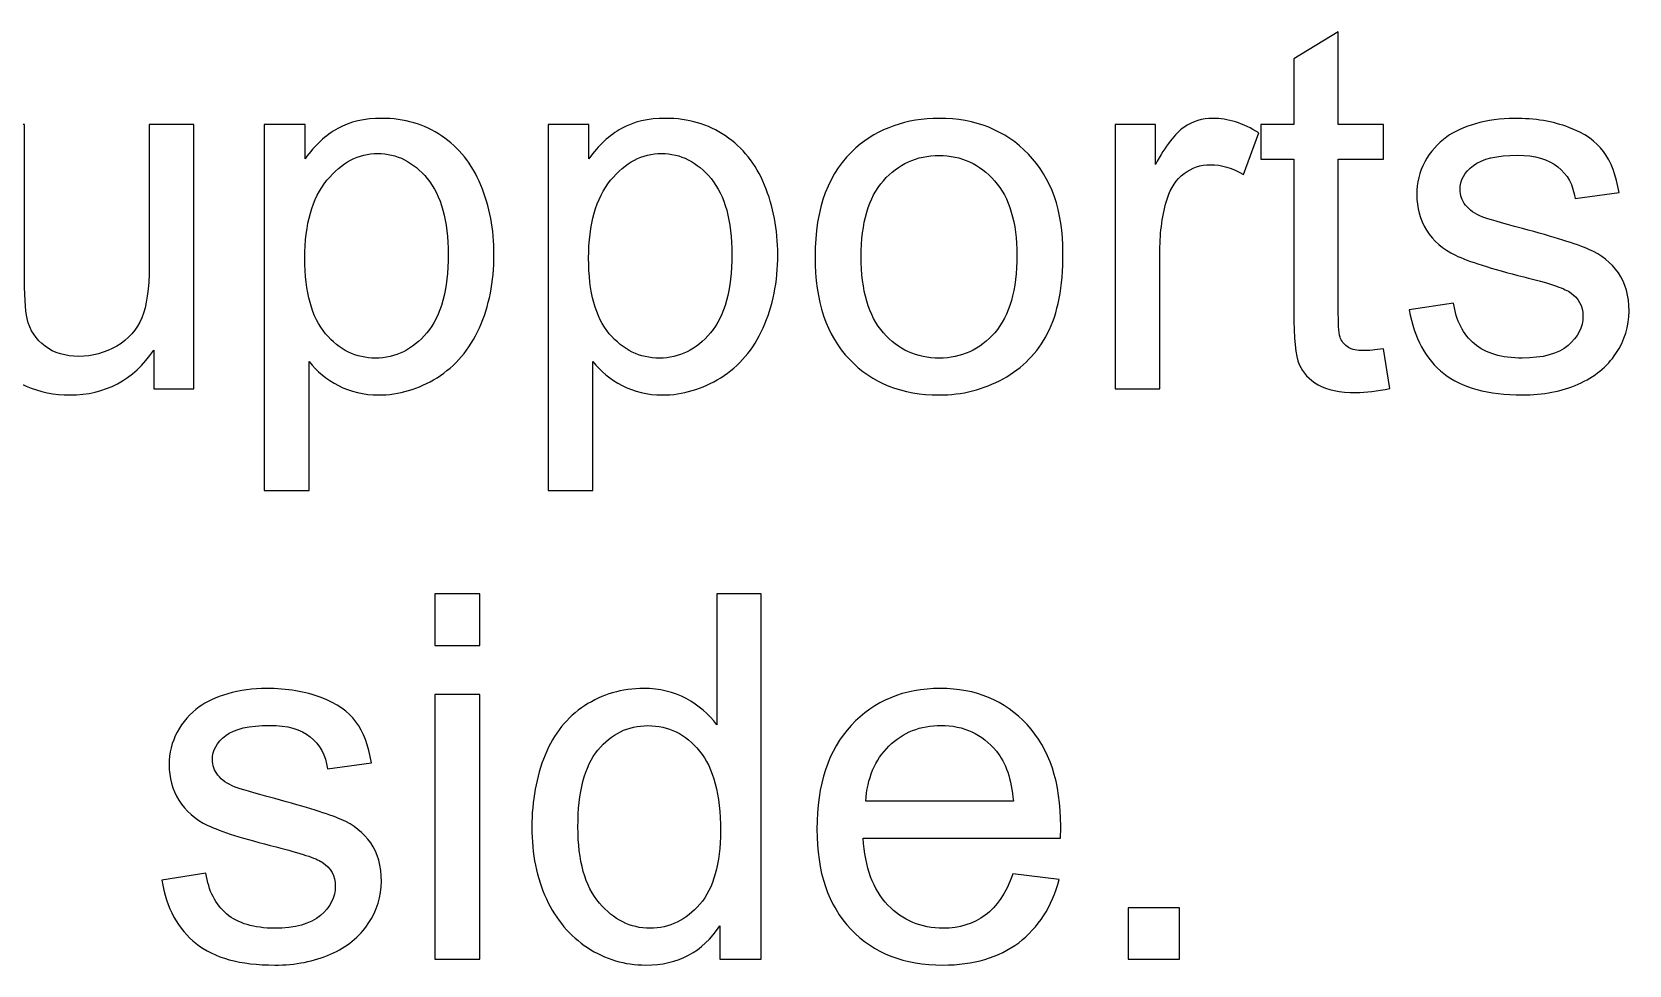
# Model space of a CAD drawing. Header units: millimetres. Extents: x -1420 to -489, y -454 to 898.
# Drawn here: x -1233.35 to -1206.84, y -248.62 to -233.14 of the extents above; entities that cross this region are included whole.
import ezdxf

# ---------------------------------------------------------------- set-up
doc = ezdxf.new("R2010")
doc.units = ezdxf.units.MM
doc.header["$MEASUREMENT"] = 0
doc.layers.add('Layer 1', color=7, linetype='Continuous')

msp = doc.modelspace()

# ---------------------------------------------------------------- linework, layer by layer
at = {"layer": 'Layer 1', "color": 250}
for points, knots in [([(-1210.9194, -238.3986), (-1210.9194, -238.3986), (-1210.8122, -239.0561), (-1210.8122, -239.0561), (-1210.8122, -239.0561), (-1211.021, -239.0999), (-1211.2087, -239.1225), (-1211.3738, -239.1225), (-1211.3738, -239.1225), (-1211.6447, -239.1225), (-1211.8536, -239.0801), (-1212.0031, -238.994), (-1212.0031, -238.994), (-1212.1513, -238.9094), (-1212.2557, -238.7965), (-1212.3164, -238.6568), (-1212.3164, -238.6568), (-1212.3771, -238.5185), (-1212.4081, -238.225), (-1212.4081, -237.7791), (-1212.4081, -237.7791), (-1212.4081, -237.7791), (-1212.4081, -235.2532), (-1212.4081, -235.2532), (-1212.4081, -235.2532), (-1212.4081, -235.2532), (-1212.9542, -235.2532), (-1212.9542, -235.2532), (-1212.9542, -235.2532), (-1212.9542, -235.2532), (-1212.9542, -234.6746), (-1212.9542, -234.6746), (-1212.9542, -234.6746), (-1212.9542, -234.6746), (-1212.4081, -234.6746), (-1212.4081, -234.6746), (-1212.4081, -234.6746), (-1212.4081, -234.6746), (-1212.4081, -233.5866), (-1212.4081, -233.5866), (-1212.4081, -233.5866), (-1212.4081, -233.5866), (-1211.6673, -233.1407), (-1211.6673, -233.1407), (-1211.6673, -233.1407), (-1211.6673, -233.1407), (-1211.6673, -234.6746), (-1211.6673, -234.6746), (-1211.6673, -234.6746), (-1211.6673, -234.6746), (-1210.9194, -234.6746), (-1210.9194, -234.6746), (-1210.9194, -234.6746), (-1210.9194, -234.6746), (-1210.9194, -235.2532), (-1210.9194, -235.2532), (-1210.9194, -235.2532), (-1210.9194, -235.2532), (-1211.6673, -235.2532), (-1211.6673, -235.2532), (-1211.6673, -235.2532), (-1211.6673, -235.2532), (-1211.6673, -237.82), (-1211.6673, -237.82), (-1211.6673, -237.82), (-1211.6673, -238.0331), (-1211.6546, -238.1685), (-1211.6292, -238.2292), (-1211.6292, -238.2292), (-1211.6024, -238.2899), (-1211.56, -238.3379), (-1211.5008, -238.3746), (-1211.5008, -238.3746), (-1211.4415, -238.4098), (-1211.3568, -238.4282), (-1211.2468, -238.4282), (-1211.2468, -238.4282), (-1211.1635, -238.4282), (-1211.0549, -238.4183), (-1210.9194, -238.3986)], [0, 0, 0, 0, 0.047619, 0.047619, 0.047619, 0.047619, 0.0952381, 0.0952381, 0.0952381, 0.0952381, 0.1428571, 0.1428571, 0.1428571, 0.1428571, 0.1904762, 0.1904762, 0.1904762, 0.1904762, 0.2380952, 0.2380952, 0.2380952, 0.2380952, 0.2857143, 0.2857143, 0.2857143, 0.2857143, 0.3333333, 0.3333333, 0.3333333, 0.3333333, 0.3809524, 0.3809524, 0.3809524, 0.3809524, 0.4285714, 0.4285714, 0.4285714, 0.4285714, 0.4761905, 0.4761905, 0.4761905, 0.4761905, 0.5238095, 0.5238095, 0.5238095, 0.5238095, 0.5714286, 0.5714286, 0.5714286, 0.5714286, 0.6190476, 0.6190476, 0.6190476, 0.6190476, 0.6666667, 0.6666667, 0.6666667, 0.6666667, 0.7142857, 0.7142857, 0.7142857, 0.7142857, 0.7619048, 0.7619048, 0.7619048, 0.7619048, 0.8095238, 0.8095238, 0.8095238, 0.8095238, 0.8571429, 0.8571429, 0.8571429, 0.8571429, 0.9047619, 0.9047619, 0.9047619, 0.9047619, 1, 1, 1, 1]), ([(-1231.3213, -239.0646), (-1231.3213, -239.0646), (-1231.3213, -238.4197), (-1231.3213, -238.4197), (-1231.3213, -238.4197), (-1231.6642, -238.9164), (-1232.1285, -239.1634), (-1232.7155, -239.1634), (-1232.7155, -239.1634), (-1232.9737, -239.1634), (-1233.2165, -239.114), (-1233.4408, -239.0152), (-1233.4408, -239.0152), (-1233.6652, -238.9164), (-1233.8317, -238.7908), (-1233.9404, -238.6413), (-1233.9404, -238.6413), (-1234.0504, -238.4903), (-1234.1266, -238.3068), (-1234.1704, -238.0895), (-1234.1704, -238.0895), (-1234.2, -237.9428), (-1234.2155, -237.7113), (-1234.2155, -237.3938), (-1234.2155, -237.3938), (-1234.2155, -237.3938), (-1234.2155, -234.6746), (-1234.2155, -234.6746), (-1234.2155, -234.6746), (-1234.2155, -234.6746), (-1233.4719, -234.6746), (-1233.4719, -234.6746), (-1233.4719, -234.6746), (-1233.4719, -234.6746), (-1233.4719, -237.1088), (-1233.4719, -237.1088), (-1233.4719, -237.1088), (-1233.4719, -237.4983), (-1233.4564, -237.7593), (-1233.4267, -237.8948), (-1233.4267, -237.8948), (-1233.3787, -238.0909), (-1233.28, -238.2433), (-1233.129, -238.3562), (-1233.129, -238.3562), (-1232.9766, -238.4677), (-1232.7889, -238.5227), (-1232.5659, -238.5227), (-1232.5659, -238.5227), (-1232.343, -238.5227), (-1232.1341, -238.4663), (-1231.938, -238.352), (-1231.938, -238.352), (-1231.7418, -238.2377), (-1231.6036, -238.0811), (-1231.5231, -237.8849), (-1231.5231, -237.8849), (-1231.4413, -237.6874), (-1231.4004, -237.4009), (-1231.4004, -237.0269), (-1231.4004, -237.0269), (-1231.4004, -237.0269), (-1231.4004, -234.6746), (-1231.4004, -234.6746), (-1231.4004, -234.6746), (-1231.4004, -234.6746), (-1230.6567, -234.6746), (-1230.6567, -234.6746), (-1230.6567, -234.6746), (-1230.6567, -234.6746), (-1230.6567, -239.0646), (-1230.6567, -239.0646), (-1230.6567, -239.0646), (-1230.6567, -239.0646), (-1231.3213, -239.0646), (-1231.3213, -239.0646)], [0, 0, 0, 0, 0.05, 0.05, 0.05, 0.05, 0.1, 0.1, 0.1, 0.1, 0.15, 0.15, 0.15, 0.15, 0.2, 0.2, 0.2, 0.2, 0.25, 0.25, 0.25, 0.25, 0.3, 0.3, 0.3, 0.3, 0.35, 0.35, 0.35, 0.35, 0.4, 0.4, 0.4, 0.4, 0.45, 0.45, 0.45, 0.45, 0.5, 0.5, 0.5, 0.5, 0.55, 0.55, 0.55, 0.55, 0.6, 0.6, 0.6, 0.6, 0.65, 0.65, 0.65, 0.65, 0.7, 0.7, 0.7, 0.7, 0.75, 0.75, 0.75, 0.75, 0.8, 0.8, 0.8, 0.8, 0.85, 0.85, 0.85, 0.85, 0.9, 0.9, 0.9, 0.9, 1, 1, 1, 1]), ([(-1229.4897, -240.7467), (-1229.4897, -240.7467), (-1229.4897, -234.6746), (-1229.4897, -234.6746), (-1229.4897, -234.6746), (-1229.4897, -234.6746), (-1228.8124, -234.6746), (-1228.8124, -234.6746), (-1228.8124, -234.6746), (-1228.8124, -234.6746), (-1228.8124, -235.2447), (-1228.8124, -235.2447), (-1228.8124, -235.2447), (-1228.6529, -235.0218), (-1228.4723, -234.8538), (-1228.2705, -234.7423), (-1228.2705, -234.7423), (-1228.0701, -234.6309), (-1227.826, -234.5744), (-1227.5395, -234.5744), (-1227.5395, -234.5744), (-1227.1642, -234.5744), (-1226.834, -234.6718), (-1226.5475, -234.8637), (-1226.5475, -234.8637), (-1226.2597, -235.057), (-1226.0438, -235.3294), (-1225.8984, -235.6807), (-1225.8984, -235.6807), (-1225.7516, -236.0321), (-1225.6783, -236.4173), (-1225.6783, -236.8364), (-1225.6783, -236.8364), (-1225.6783, -237.2852), (-1225.7587, -237.6902), (-1225.921, -238.05), (-1225.921, -238.05), (-1226.0819, -238.4098), (-1226.3161, -238.685), (-1226.6237, -238.8769), (-1226.6237, -238.8769), (-1226.9313, -239.0674), (-1227.2545, -239.1634), (-1227.5932, -239.1634), (-1227.5932, -239.1634), (-1227.8415, -239.1634), (-1228.0631, -239.1112), (-1228.2606, -239.0067), (-1228.2606, -239.0067), (-1228.4582, -238.9023), (-1228.619, -238.7697), (-1228.746, -238.6102), (-1228.746, -238.6102), (-1228.746, -238.6102), (-1228.746, -240.7467), (-1228.746, -240.7467), (-1228.746, -240.7467), (-1228.746, -240.7467), (-1229.4897, -240.7467), (-1229.4897, -240.7467)], [0, 0, 0, 0, 0.0625, 0.0625, 0.0625, 0.0625, 0.125, 0.125, 0.125, 0.125, 0.1875, 0.1875, 0.1875, 0.1875, 0.25, 0.25, 0.25, 0.25, 0.3125, 0.3125, 0.3125, 0.3125, 0.375, 0.375, 0.375, 0.375, 0.4375, 0.4375, 0.4375, 0.4375, 0.5, 0.5, 0.5, 0.5, 0.5625, 0.5625, 0.5625, 0.5625, 0.625, 0.625, 0.625, 0.625, 0.6875, 0.6875, 0.6875, 0.6875, 0.75, 0.75, 0.75, 0.75, 0.8125, 0.8125, 0.8125, 0.8125, 0.875, 0.875, 0.875, 0.875, 1, 1, 1, 1]), ([(-1224.7808, -240.7467), (-1224.7808, -240.7467), (-1224.7808, -234.6746), (-1224.7808, -234.6746), (-1224.7808, -234.6746), (-1224.7808, -234.6746), (-1224.1035, -234.6746), (-1224.1035, -234.6746), (-1224.1035, -234.6746), (-1224.1035, -234.6746), (-1224.1035, -235.2447), (-1224.1035, -235.2447), (-1224.1035, -235.2447), (-1223.944, -235.0218), (-1223.7634, -234.8538), (-1223.5616, -234.7423), (-1223.5616, -234.7423), (-1223.3612, -234.6309), (-1223.1171, -234.5744), (-1222.8306, -234.5744), (-1222.8306, -234.5744), (-1222.4553, -234.5744), (-1222.1251, -234.6718), (-1221.8386, -234.8637), (-1221.8386, -234.8637), (-1221.5508, -235.057), (-1221.3349, -235.3294), (-1221.1895, -235.6807), (-1221.1895, -235.6807), (-1221.0427, -236.0321), (-1220.9694, -236.4173), (-1220.9694, -236.8364), (-1220.9694, -236.8364), (-1220.9694, -237.2852), (-1221.0498, -237.6902), (-1221.2121, -238.05), (-1221.2121, -238.05), (-1221.373, -238.4098), (-1221.6072, -238.685), (-1221.9148, -238.8769), (-1221.9148, -238.8769), (-1222.2224, -239.0674), (-1222.5456, -239.1634), (-1222.8843, -239.1634), (-1222.8843, -239.1634), (-1223.1326, -239.1634), (-1223.3542, -239.1112), (-1223.5517, -239.0067), (-1223.5517, -239.0067), (-1223.7493, -238.9023), (-1223.9101, -238.7697), (-1224.0371, -238.6102), (-1224.0371, -238.6102), (-1224.0371, -238.6102), (-1224.0371, -240.7467), (-1224.0371, -240.7467), (-1224.0371, -240.7467), (-1224.0371, -240.7467), (-1224.7808, -240.7467), (-1224.7808, -240.7467)], [0, 0, 0, 0, 0.0625, 0.0625, 0.0625, 0.0625, 0.125, 0.125, 0.125, 0.125, 0.1875, 0.1875, 0.1875, 0.1875, 0.25, 0.25, 0.25, 0.25, 0.3125, 0.3125, 0.3125, 0.3125, 0.375, 0.375, 0.375, 0.375, 0.4375, 0.4375, 0.4375, 0.4375, 0.5, 0.5, 0.5, 0.5, 0.5625, 0.5625, 0.5625, 0.5625, 0.625, 0.625, 0.625, 0.625, 0.6875, 0.6875, 0.6875, 0.6875, 0.75, 0.75, 0.75, 0.75, 0.8125, 0.8125, 0.8125, 0.8125, 0.875, 0.875, 0.875, 0.875, 1, 1, 1, 1]), ([(-1220.3499, -236.8689), (-1220.3499, -236.0561), (-1220.1241, -235.4536), (-1219.6711, -235.0627), (-1219.6711, -235.0627), (-1219.2944, -234.7381), (-1218.8343, -234.5744), (-1218.2911, -234.5744), (-1218.2911, -234.5744), (-1217.6871, -234.5744), (-1217.1932, -234.772), (-1216.8108, -235.1685), (-1216.8108, -235.1685), (-1216.427, -235.5636), (-1216.2365, -236.1097), (-1216.2365, -236.8068), (-1216.2365, -236.8068), (-1216.2365, -237.3727), (-1216.3211, -237.8172), (-1216.4905, -238.1403), (-1216.4905, -238.1403), (-1216.6598, -238.4649), (-1216.9068, -238.7161), (-1217.2299, -238.8953), (-1217.2299, -238.8953), (-1217.5545, -239.0745), (-1217.9072, -239.1634), (-1218.2911, -239.1634), (-1218.2911, -239.1634), (-1218.9049, -239.1634), (-1219.4016, -238.9672), (-1219.7812, -238.5721), (-1219.7812, -238.5721), (-1220.1608, -238.1784), (-1220.3499, -237.6111), (-1220.3499, -236.8689)], [0, 0, 0, 0, 0.1, 0.1, 0.1, 0.1, 0.2, 0.2, 0.2, 0.2, 0.3, 0.3, 0.3, 0.3, 0.4, 0.4, 0.4, 0.4, 0.5, 0.5, 0.5, 0.5, 0.6, 0.6, 0.6, 0.6, 0.7, 0.7, 0.7, 0.7, 0.8, 0.8, 0.8, 0.8, 1, 1, 1, 1]), ([(-1215.3715, -239.0646), (-1215.3715, -239.0646), (-1215.3715, -234.6746), (-1215.3715, -234.6746), (-1215.3715, -234.6746), (-1215.3715, -234.6746), (-1214.7026, -234.6746), (-1214.7026, -234.6746), (-1214.7026, -234.6746), (-1214.7026, -234.6746), (-1214.7026, -235.3393), (-1214.7026, -235.3393), (-1214.7026, -235.3393), (-1214.5319, -235.0288), (-1214.3738, -234.8228), (-1214.2285, -234.724), (-1214.2285, -234.724), (-1214.0845, -234.6252), (-1213.9251, -234.5744), (-1213.7515, -234.5744), (-1213.7515, -234.5744), (-1213.5003, -234.5744), (-1213.2463, -234.6549), (-1212.9867, -234.8143), (-1212.9867, -234.8143), (-1212.9867, -234.8143), (-1213.2435, -235.5058), (-1213.2435, -235.5058), (-1213.2435, -235.5058), (-1213.4241, -235.3971), (-1213.6062, -235.3435), (-1213.7882, -235.3435), (-1213.7882, -235.3435), (-1213.9519, -235.3435), (-1214.0972, -235.3929), (-1214.227, -235.4902), (-1214.227, -235.4902), (-1214.3569, -235.589), (-1214.4486, -235.7245), (-1214.5036, -235.8981), (-1214.5036, -235.8981), (-1214.5869, -236.1619), (-1214.6278, -236.4512), (-1214.6278, -236.7659), (-1214.6278, -236.7659), (-1214.6278, -236.7659), (-1214.6278, -239.0646), (-1214.6278, -239.0646), (-1214.6278, -239.0646), (-1214.6278, -239.0646), (-1215.3715, -239.0646), (-1215.3715, -239.0646)], [0, 0, 0, 0, 0.0714286, 0.0714286, 0.0714286, 0.0714286, 0.1428571, 0.1428571, 0.1428571, 0.1428571, 0.2142857, 0.2142857, 0.2142857, 0.2142857, 0.2857143, 0.2857143, 0.2857143, 0.2857143, 0.3571429, 0.3571429, 0.3571429, 0.3571429, 0.4285714, 0.4285714, 0.4285714, 0.4285714, 0.5, 0.5, 0.5, 0.5, 0.5714286, 0.5714286, 0.5714286, 0.5714286, 0.6428571, 0.6428571, 0.6428571, 0.6428571, 0.7142857, 0.7142857, 0.7142857, 0.7142857, 0.7857143, 0.7857143, 0.7857143, 0.7857143, 0.8571429, 0.8571429, 0.8571429, 0.8571429, 1, 1, 1, 1]), ([(-1210.489, -237.7537), (-1210.489, -237.7537), (-1209.7539, -237.638), (-1209.7539, -237.638), (-1209.7539, -237.638), (-1209.7129, -237.9329), (-1209.5972, -238.1587), (-1209.4081, -238.3167), (-1209.4081, -238.3167), (-1209.2204, -238.4733), (-1208.9566, -238.5524), (-1208.6165, -238.5524), (-1208.6165, -238.5524), (-1208.275, -238.5524), (-1208.021, -238.4818), (-1207.8559, -238.3435), (-1207.8559, -238.3435), (-1207.6908, -238.2038), (-1207.6075, -238.0401), (-1207.6075, -237.8539), (-1207.6075, -237.8539), (-1207.6075, -237.6845), (-1207.6809, -237.5533), (-1207.8277, -237.4559), (-1207.8277, -237.4559), (-1207.9293, -237.3896), (-1208.1833, -237.3063), (-1208.5883, -237.2047), (-1208.5883, -237.2047), (-1209.133, -237.0665), (-1209.5126, -236.9479), (-1209.7228, -236.8463), (-1209.7228, -236.8463), (-1209.9331, -236.7461), (-1210.0939, -236.6064), (-1210.2026, -236.4286), (-1210.2026, -236.4286), (-1210.3112, -236.2508), (-1210.3663, -236.0547), (-1210.3663, -235.8402), (-1210.3663, -235.8402), (-1210.3663, -235.6441), (-1210.3211, -235.4634), (-1210.2308, -235.2969), (-1210.2308, -235.2969), (-1210.1419, -235.129), (-1210.0191, -234.9907), (-1209.8653, -234.8806), (-1209.8653, -234.8806), (-1209.7496, -234.796), (-1209.5916, -234.7226), (-1209.3926, -234.6633), (-1209.3926, -234.6633), (-1209.1922, -234.6041), (-1208.9777, -234.5744), (-1208.7491, -234.5744), (-1208.7491, -234.5744), (-1208.4048, -234.5744), (-1208.1028, -234.6252), (-1207.8418, -234.724), (-1207.8418, -234.724), (-1207.5807, -234.8228), (-1207.3888, -234.9568), (-1207.2646, -235.1262), (-1207.2646, -235.1262), (-1207.1405, -235.2969), (-1207.0558, -235.5227), (-1207.0092, -235.8063), (-1207.0092, -235.8063), (-1207.0092, -235.8063), (-1207.736, -235.9065), (-1207.736, -235.9065), (-1207.736, -235.9065), (-1207.7698, -235.6807), (-1207.8658, -235.5044), (-1208.0238, -235.3774), (-1208.0238, -235.3774), (-1208.1819, -235.2504), (-1208.4062, -235.1869), (-1208.6955, -235.1869), (-1208.6955, -235.1869), (-1209.037, -235.1869), (-1209.2811, -235.2433), (-1209.4265, -235.3562), (-1209.4265, -235.3562), (-1209.5732, -235.4691), (-1209.6466, -235.6017), (-1209.6466, -235.7527), (-1209.6466, -235.7527), (-1209.6466, -235.8501), (-1209.6156, -235.9362), (-1209.5549, -236.0138), (-1209.5549, -236.0138), (-1209.4942, -236.0942), (-1209.3997, -236.1591), (-1209.2698, -236.2127), (-1209.2698, -236.2127), (-1209.195, -236.2395), (-1208.9763, -236.303), (-1208.6123, -236.4018), (-1208.6123, -236.4018), (-1208.0859, -236.5429), (-1207.719, -236.6572), (-1207.5116, -236.7475), (-1207.5116, -236.7475), (-1207.3027, -236.8364), (-1207.1391, -236.9677), (-1207.0205, -237.1384), (-1207.0205, -237.1384), (-1206.902, -237.3092), (-1206.8427, -237.5208), (-1206.8427, -237.7748), (-1206.8427, -237.7748), (-1206.8427, -238.0232), (-1206.9161, -238.256), (-1207.06, -238.4762), (-1207.06, -238.4762), (-1207.2054, -238.6949), (-1207.4142, -238.8642), (-1207.6866, -238.9842), (-1207.6866, -238.9842), (-1207.9589, -239.1041), (-1208.2679, -239.1634), (-1208.6123, -239.1634), (-1208.6123, -239.1634), (-1209.1838, -239.1634), (-1209.6184, -239.0448), (-1209.9175, -238.8078), (-1209.9175, -238.8078), (-1210.2167, -238.5707), (-1210.4072, -238.2193), (-1210.489, -237.7537)], [0, 0, 0, 0, 0.0294118, 0.0294118, 0.0294118, 0.0294118, 0.0588235, 0.0588235, 0.0588235, 0.0588235, 0.0882353, 0.0882353, 0.0882353, 0.0882353, 0.1176471, 0.1176471, 0.1176471, 0.1176471, 0.1470588, 0.1470588, 0.1470588, 0.1470588, 0.1764706, 0.1764706, 0.1764706, 0.1764706, 0.2058824, 0.2058824, 0.2058824, 0.2058824, 0.2352941, 0.2352941, 0.2352941, 0.2352941, 0.2647059, 0.2647059, 0.2647059, 0.2647059, 0.2941176, 0.2941176, 0.2941176, 0.2941176, 0.3235294, 0.3235294, 0.3235294, 0.3235294, 0.3529412, 0.3529412, 0.3529412, 0.3529412, 0.3823529, 0.3823529, 0.3823529, 0.3823529, 0.4117647, 0.4117647, 0.4117647, 0.4117647, 0.4411765, 0.4411765, 0.4411765, 0.4411765, 0.4705882, 0.4705882, 0.4705882, 0.4705882, 0.5, 0.5, 0.5, 0.5, 0.5294118, 0.5294118, 0.5294118, 0.5294118, 0.5588235, 0.5588235, 0.5588235, 0.5588235, 0.5882353, 0.5882353, 0.5882353, 0.5882353, 0.6176471, 0.6176471, 0.6176471, 0.6176471, 0.6470588, 0.6470588, 0.6470588, 0.6470588, 0.6764706, 0.6764706, 0.6764706, 0.6764706, 0.7058824, 0.7058824, 0.7058824, 0.7058824, 0.7352941, 0.7352941, 0.7352941, 0.7352941, 0.7647059, 0.7647059, 0.7647059, 0.7647059, 0.7941176, 0.7941176, 0.7941176, 0.7941176, 0.8235294, 0.8235294, 0.8235294, 0.8235294, 0.8529412, 0.8529412, 0.8529412, 0.8529412, 0.8823529, 0.8823529, 0.8823529, 0.8823529, 0.9117647, 0.9117647, 0.9117647, 0.9117647, 0.9411765, 0.9411765, 0.9411765, 0.9411765, 1, 1, 1, 1]), ([(-1228.8166, -236.8943), (-1228.8166, -237.4587), (-1228.7023, -237.8764), (-1228.4737, -238.1474), (-1228.4737, -238.1474), (-1228.2451, -238.4169), (-1227.9671, -238.5524), (-1227.6425, -238.5524), (-1227.6425, -238.5524), (-1227.3123, -238.5524), (-1227.0287, -238.4127), (-1226.7931, -238.1319), (-1226.7931, -238.1319), (-1226.5574, -237.8525), (-1226.4389, -237.4192), (-1226.4389, -236.8322), (-1226.4389, -236.8322), (-1226.4389, -236.272), (-1226.5546, -235.8543), (-1226.7846, -235.5749), (-1226.7846, -235.5749), (-1227.0146, -235.2969), (-1227.2898, -235.1572), (-1227.6087, -235.1572), (-1227.6087, -235.1572), (-1227.9262, -235.1572), (-1228.207, -235.3054), (-1228.4511, -235.6017), (-1228.4511, -235.6017), (-1228.6952, -235.8981), (-1228.8166, -236.3299), (-1228.8166, -236.8943)], [0, 0, 0, 0, 0.1111111, 0.1111111, 0.1111111, 0.1111111, 0.2222222, 0.2222222, 0.2222222, 0.2222222, 0.3333333, 0.3333333, 0.3333333, 0.3333333, 0.4444444, 0.4444444, 0.4444444, 0.4444444, 0.5555556, 0.5555556, 0.5555556, 0.5555556, 0.6666667, 0.6666667, 0.6666667, 0.6666667, 0.7777778, 0.7777778, 0.7777778, 0.7777778, 1, 1, 1, 1]), ([(-1224.1077, -236.8943), (-1224.1077, -237.4587), (-1223.9934, -237.8764), (-1223.7648, -238.1474), (-1223.7648, -238.1474), (-1223.5362, -238.4169), (-1223.2582, -238.5524), (-1222.9336, -238.5524), (-1222.9336, -238.5524), (-1222.6034, -238.5524), (-1222.3198, -238.4127), (-1222.0842, -238.1319), (-1222.0842, -238.1319), (-1221.8485, -237.8525), (-1221.73, -237.4192), (-1221.73, -236.8322), (-1221.73, -236.8322), (-1221.73, -236.272), (-1221.8457, -235.8543), (-1222.0757, -235.5749), (-1222.0757, -235.5749), (-1222.3057, -235.2969), (-1222.5809, -235.1572), (-1222.8998, -235.1572), (-1222.8998, -235.1572), (-1223.2173, -235.1572), (-1223.4981, -235.3054), (-1223.7422, -235.6017), (-1223.7422, -235.6017), (-1223.9863, -235.8981), (-1224.1077, -236.3299), (-1224.1077, -236.8943)], [0, 0, 0, 0, 0.1111111, 0.1111111, 0.1111111, 0.1111111, 0.2222222, 0.2222222, 0.2222222, 0.2222222, 0.3333333, 0.3333333, 0.3333333, 0.3333333, 0.4444444, 0.4444444, 0.4444444, 0.4444444, 0.5555556, 0.5555556, 0.5555556, 0.5555556, 0.6666667, 0.6666667, 0.6666667, 0.6666667, 0.7777778, 0.7777778, 0.7777778, 0.7777778, 1, 1, 1, 1]), ([(-1219.5851, -236.8689), (-1219.5851, -237.4319), (-1219.4623, -237.8525), (-1219.2168, -238.1319), (-1219.2168, -238.1319), (-1218.9712, -238.4127), (-1218.6622, -238.5524), (-1218.2911, -238.5524), (-1218.2911, -238.5524), (-1217.9214, -238.5524), (-1217.6137, -238.4113), (-1217.3682, -238.1304), (-1217.3682, -238.1304), (-1217.1241, -237.8496), (-1217.0013, -237.4206), (-1217.0013, -236.8449), (-1217.0013, -236.8449), (-1217.0013, -236.3016), (-1217.1241, -235.8896), (-1217.371, -235.6102), (-1217.371, -235.6102), (-1217.618, -235.3308), (-1217.9242, -235.1911), (-1218.2911, -235.1911), (-1218.2911, -235.1911), (-1218.6622, -235.1911), (-1218.9712, -235.3308), (-1219.2168, -235.6088), (-1219.2168, -235.6088), (-1219.4623, -235.8868), (-1219.5851, -236.3073), (-1219.5851, -236.8689)], [0, 0, 0, 0, 0.1111111, 0.1111111, 0.1111111, 0.1111111, 0.2222222, 0.2222222, 0.2222222, 0.2222222, 0.3333333, 0.3333333, 0.3333333, 0.3333333, 0.4444444, 0.4444444, 0.4444444, 0.4444444, 0.5555556, 0.5555556, 0.5555556, 0.5555556, 0.6666667, 0.6666667, 0.6666667, 0.6666667, 0.7777778, 0.7777778, 0.7777778, 0.7777778, 1, 1, 1, 1]), ([(-1226.6589, -243.3191), (-1226.6589, -243.3191), (-1226.6589, -242.4626), (-1226.6589, -242.4626), (-1226.6589, -242.4626), (-1226.6589, -242.4626), (-1225.9138, -242.4626), (-1225.9138, -242.4626), (-1225.9138, -242.4626), (-1225.9138, -242.4626), (-1225.9138, -243.3191), (-1225.9138, -243.3191), (-1225.9138, -243.3191), (-1225.9138, -243.3191), (-1226.6589, -243.3191), (-1226.6589, -243.3191)], [0, 0, 0, 0, 0.2, 0.2, 0.2, 0.2, 0.4, 0.4, 0.4, 0.4, 0.6, 0.6, 0.6, 0.6, 1, 1, 1, 1]), ([(-1221.9331, -248.5233), (-1221.9331, -248.5233), (-1221.9331, -247.9687), (-1221.9331, -247.9687), (-1221.9331, -247.9687), (-1222.2111, -248.4048), (-1222.6203, -248.6221), (-1223.1607, -248.6221), (-1223.1607, -248.6221), (-1223.5107, -248.6221), (-1223.8324, -248.5261), (-1224.1259, -248.3328), (-1224.1259, -248.3328), (-1224.4195, -248.1409), (-1224.6466, -247.8714), (-1224.8089, -247.5242), (-1224.8089, -247.5242), (-1224.9698, -247.1785), (-1225.0502, -246.782), (-1225.0502, -246.3318), (-1225.0502, -246.3318), (-1225.0502, -245.8944), (-1224.9768, -245.4965), (-1224.8315, -245.1394), (-1224.8315, -245.1394), (-1224.6847, -244.7824), (-1224.466, -244.5087), (-1224.1739, -244.3196), (-1224.1739, -244.3196), (-1223.8818, -244.1291), (-1223.5544, -244.0331), (-1223.1932, -244.0331), (-1223.1932, -244.0331), (-1222.9293, -244.0331), (-1222.6937, -244.0896), (-1222.4876, -244.201), (-1222.4876, -244.201), (-1222.2802, -244.3125), (-1222.1123, -244.4579), (-1221.9825, -244.6371), (-1221.9825, -244.6371), (-1221.9825, -244.6371), (-1221.9825, -242.4626), (-1221.9825, -242.4626), (-1221.9825, -242.4626), (-1221.9825, -242.4626), (-1221.243, -242.4626), (-1221.243, -242.4626), (-1221.243, -242.4626), (-1221.243, -242.4626), (-1221.243, -248.5233), (-1221.243, -248.5233), (-1221.243, -248.5233), (-1221.243, -248.5233), (-1221.9331, -248.5233), (-1221.9331, -248.5233)], [0, 0, 0, 0, 0.0666667, 0.0666667, 0.0666667, 0.0666667, 0.1333333, 0.1333333, 0.1333333, 0.1333333, 0.2, 0.2, 0.2, 0.2, 0.2666667, 0.2666667, 0.2666667, 0.2666667, 0.3333333, 0.3333333, 0.3333333, 0.3333333, 0.4, 0.4, 0.4, 0.4, 0.4666667, 0.4666667, 0.4666667, 0.4666667, 0.5333333, 0.5333333, 0.5333333, 0.5333333, 0.6, 0.6, 0.6, 0.6, 0.6666667, 0.6666667, 0.6666667, 0.6666667, 0.7333333, 0.7333333, 0.7333333, 0.7333333, 0.8, 0.8, 0.8, 0.8, 0.8666667, 0.8666667, 0.8666667, 0.8666667, 1, 1, 1, 1]), ([(-1231.1928, -247.2124), (-1231.1928, -247.2124), (-1230.4577, -247.0967), (-1230.4577, -247.0967), (-1230.4577, -247.0967), (-1230.4167, -247.3916), (-1230.301, -247.6174), (-1230.1119, -247.7754), (-1230.1119, -247.7754), (-1229.9242, -247.932), (-1229.6604, -248.0111), (-1229.3203, -248.0111), (-1229.3203, -248.0111), (-1228.9788, -248.0111), (-1228.7248, -247.9405), (-1228.5597, -247.8022), (-1228.5597, -247.8022), (-1228.3946, -247.6625), (-1228.3113, -247.4988), (-1228.3113, -247.3126), (-1228.3113, -247.3126), (-1228.3113, -247.1432), (-1228.3847, -247.012), (-1228.5315, -246.9146), (-1228.5315, -246.9146), (-1228.6331, -246.8483), (-1228.8871, -246.765), (-1229.2921, -246.6634), (-1229.2921, -246.6634), (-1229.8368, -246.5252), (-1230.2164, -246.4066), (-1230.4266, -246.305), (-1230.4266, -246.305), (-1230.6369, -246.2048), (-1230.7977, -246.0651), (-1230.9064, -245.8873), (-1230.9064, -245.8873), (-1231.015, -245.7095), (-1231.0701, -245.5134), (-1231.0701, -245.2989), (-1231.0701, -245.2989), (-1231.0701, -245.1028), (-1231.0249, -244.9221), (-1230.9346, -244.7556), (-1230.9346, -244.7556), (-1230.8457, -244.5877), (-1230.7229, -244.4494), (-1230.5691, -244.3393), (-1230.5691, -244.3393), (-1230.4534, -244.2547), (-1230.2954, -244.1813), (-1230.0964, -244.122), (-1230.0964, -244.122), (-1229.896, -244.0628), (-1229.6815, -244.0331), (-1229.4529, -244.0331), (-1229.4529, -244.0331), (-1229.1086, -244.0331), (-1228.8066, -244.0839), (-1228.5456, -244.1827), (-1228.5456, -244.1827), (-1228.2845, -244.2815), (-1228.0926, -244.4155), (-1227.9684, -244.5849), (-1227.9684, -244.5849), (-1227.8443, -244.7556), (-1227.7596, -244.9814), (-1227.713, -245.265), (-1227.713, -245.265), (-1227.713, -245.265), (-1228.4398, -245.3652), (-1228.4398, -245.3652), (-1228.4398, -245.3652), (-1228.4736, -245.1394), (-1228.5696, -244.9631), (-1228.7276, -244.8361), (-1228.7276, -244.8361), (-1228.8857, -244.7091), (-1229.11, -244.6456), (-1229.3993, -244.6456), (-1229.3993, -244.6456), (-1229.7408, -244.6456), (-1229.9849, -244.702), (-1230.1303, -244.8149), (-1230.1303, -244.8149), (-1230.277, -244.9278), (-1230.3504, -245.0604), (-1230.3504, -245.2114), (-1230.3504, -245.2114), (-1230.3504, -245.3088), (-1230.3194, -245.3949), (-1230.2587, -245.4725), (-1230.2587, -245.4725), (-1230.198, -245.5529), (-1230.1035, -245.6178), (-1229.9736, -245.6714), (-1229.9736, -245.6714), (-1229.8988, -245.6982), (-1229.6801, -245.7617), (-1229.3161, -245.8605), (-1229.3161, -245.8605), (-1228.7897, -246.0016), (-1228.4228, -246.1159), (-1228.2154, -246.2062), (-1228.2154, -246.2062), (-1228.0065, -246.2951), (-1227.8429, -246.4264), (-1227.7243, -246.5971), (-1227.7243, -246.5971), (-1227.6058, -246.7679), (-1227.5465, -246.9795), (-1227.5465, -247.2335), (-1227.5465, -247.2335), (-1227.5465, -247.4819), (-1227.6199, -247.7147), (-1227.7638, -247.9349), (-1227.7638, -247.9349), (-1227.9092, -248.1536), (-1228.118, -248.3229), (-1228.3904, -248.4429), (-1228.3904, -248.4429), (-1228.6627, -248.5628), (-1228.9717, -248.6221), (-1229.3161, -248.6221), (-1229.3161, -248.6221), (-1229.8876, -248.6221), (-1230.3222, -248.5035), (-1230.6213, -248.2665), (-1230.6213, -248.2665), (-1230.9205, -248.0294), (-1231.111, -247.678), (-1231.1928, -247.2124)], [0, 0, 0, 0, 0.0294118, 0.0294118, 0.0294118, 0.0294118, 0.0588235, 0.0588235, 0.0588235, 0.0588235, 0.0882353, 0.0882353, 0.0882353, 0.0882353, 0.1176471, 0.1176471, 0.1176471, 0.1176471, 0.1470588, 0.1470588, 0.1470588, 0.1470588, 0.1764706, 0.1764706, 0.1764706, 0.1764706, 0.2058824, 0.2058824, 0.2058824, 0.2058824, 0.2352941, 0.2352941, 0.2352941, 0.2352941, 0.2647059, 0.2647059, 0.2647059, 0.2647059, 0.2941176, 0.2941176, 0.2941176, 0.2941176, 0.3235294, 0.3235294, 0.3235294, 0.3235294, 0.3529412, 0.3529412, 0.3529412, 0.3529412, 0.3823529, 0.3823529, 0.3823529, 0.3823529, 0.4117647, 0.4117647, 0.4117647, 0.4117647, 0.4411765, 0.4411765, 0.4411765, 0.4411765, 0.4705882, 0.4705882, 0.4705882, 0.4705882, 0.5, 0.5, 0.5, 0.5, 0.5294118, 0.5294118, 0.5294118, 0.5294118, 0.5588235, 0.5588235, 0.5588235, 0.5588235, 0.5882353, 0.5882353, 0.5882353, 0.5882353, 0.6176471, 0.6176471, 0.6176471, 0.6176471, 0.6470588, 0.6470588, 0.6470588, 0.6470588, 0.6764706, 0.6764706, 0.6764706, 0.6764706, 0.7058824, 0.7058824, 0.7058824, 0.7058824, 0.7352941, 0.7352941, 0.7352941, 0.7352941, 0.7647059, 0.7647059, 0.7647059, 0.7647059, 0.7941176, 0.7941176, 0.7941176, 0.7941176, 0.8235294, 0.8235294, 0.8235294, 0.8235294, 0.8529412, 0.8529412, 0.8529412, 0.8529412, 0.8823529, 0.8823529, 0.8823529, 0.8823529, 0.9117647, 0.9117647, 0.9117647, 0.9117647, 0.9411765, 0.9411765, 0.9411765, 0.9411765, 1, 1, 1, 1]), ([(-1217.0675, -247.1094), (-1217.0675, -247.1094), (-1216.2985, -247.2039), (-1216.2985, -247.2039), (-1216.2985, -247.2039), (-1216.4198, -247.6541), (-1216.6442, -248.0026), (-1216.9716, -248.251), (-1216.9716, -248.251), (-1217.3004, -248.4979), (-1217.7195, -248.6221), (-1218.2289, -248.6221), (-1218.2289, -248.6221), (-1218.8709, -248.6221), (-1219.3804, -248.4245), (-1219.7557, -248.0294), (-1219.7557, -248.0294), (-1220.1325, -247.6343), (-1220.3202, -247.0797), (-1220.3202, -246.3657), (-1220.3202, -246.3657), (-1220.3202, -245.6263), (-1220.1297, -245.0534), (-1219.7501, -244.6456), (-1219.7501, -244.6456), (-1219.3691, -244.2377), (-1218.8766, -244.0331), (-1218.2698, -244.0331), (-1218.2698, -244.0331), (-1217.6828, -244.0331), (-1217.203, -244.2335), (-1216.8319, -244.6329), (-1216.8319, -244.6329), (-1216.4593, -245.0322), (-1216.2731, -245.5952), (-1216.2731, -246.3191), (-1216.2731, -246.3191), (-1216.2731, -246.3643), (-1216.2745, -246.4306), (-1216.2773, -246.5181), (-1216.2773, -246.5181), (-1216.2773, -246.5181), (-1219.5511, -246.5181), (-1219.5511, -246.5181), (-1219.5511, -246.5181), (-1219.5243, -247.0007), (-1219.3874, -247.3704), (-1219.1419, -247.6258), (-1219.1419, -247.6258), (-1218.8963, -247.8827), (-1218.5915, -248.0111), (-1218.2246, -248.0111), (-1218.2246, -248.0111), (-1217.9523, -248.0111), (-1217.7195, -247.9391), (-1217.5261, -247.7952), (-1217.5261, -247.7952), (-1217.3328, -247.6526), (-1217.1804, -247.424), (-1217.0675, -247.1094)], [0, 0, 0, 0, 0.0625, 0.0625, 0.0625, 0.0625, 0.125, 0.125, 0.125, 0.125, 0.1875, 0.1875, 0.1875, 0.1875, 0.25, 0.25, 0.25, 0.25, 0.3125, 0.3125, 0.3125, 0.3125, 0.375, 0.375, 0.375, 0.375, 0.4375, 0.4375, 0.4375, 0.4375, 0.5, 0.5, 0.5, 0.5, 0.5625, 0.5625, 0.5625, 0.5625, 0.625, 0.625, 0.625, 0.625, 0.6875, 0.6875, 0.6875, 0.6875, 0.75, 0.75, 0.75, 0.75, 0.8125, 0.8125, 0.8125, 0.8125, 0.875, 0.875, 0.875, 0.875, 1, 1, 1, 1]), ([(-1226.6589, -248.5233), (-1226.6589, -248.5233), (-1226.6589, -244.1333), (-1226.6589, -244.1333), (-1226.6589, -244.1333), (-1226.6589, -244.1333), (-1225.9138, -244.1333), (-1225.9138, -244.1333), (-1225.9138, -244.1333), (-1225.9138, -244.1333), (-1225.9138, -248.5233), (-1225.9138, -248.5233), (-1225.9138, -248.5233), (-1225.9138, -248.5233), (-1226.6589, -248.5233), (-1226.6589, -248.5233)], [0, 0, 0, 0, 0.2, 0.2, 0.2, 0.2, 0.4, 0.4, 0.4, 0.4, 0.6, 0.6, 0.6, 0.6, 1, 1, 1, 1]), ([(-1224.2854, -246.3318), (-1224.2854, -246.8949), (-1224.1669, -247.3154), (-1223.9298, -247.5934), (-1223.9298, -247.5934), (-1223.6927, -247.8714), (-1223.4133, -248.0111), (-1223.0902, -248.0111), (-1223.0902, -248.0111), (-1222.7656, -248.0111), (-1222.489, -247.877), (-1222.2619, -247.6117), (-1222.2619, -247.6117), (-1222.0347, -247.3464), (-1221.9204, -246.94), (-1221.9204, -246.3939), (-1221.9204, -246.3939), (-1221.9204, -245.7928), (-1222.0361, -245.3525), (-1222.2675, -245.0717), (-1222.2675, -245.0717), (-1222.4989, -244.7895), (-1222.784, -244.6498), (-1223.124, -244.6498), (-1223.124, -244.6498), (-1223.4542, -244.6498), (-1223.7308, -244.7853), (-1223.9524, -245.0548), (-1223.9524, -245.0548), (-1224.1739, -245.3243), (-1224.2854, -245.7505), (-1224.2854, -246.3318)], [0, 0, 0, 0, 0.1111111, 0.1111111, 0.1111111, 0.1111111, 0.2222222, 0.2222222, 0.2222222, 0.2222222, 0.3333333, 0.3333333, 0.3333333, 0.3333333, 0.4444444, 0.4444444, 0.4444444, 0.4444444, 0.5555556, 0.5555556, 0.5555556, 0.5555556, 0.6666667, 0.6666667, 0.6666667, 0.6666667, 0.7777778, 0.7777778, 0.7777778, 0.7777778, 1, 1, 1, 1]), ([(-1219.5102, -245.9057), (-1219.5102, -245.9057), (-1217.0591, -245.9057), (-1217.0591, -245.9057), (-1217.0591, -245.9057), (-1217.0915, -245.5374), (-1217.1861, -245.2594), (-1217.3399, -245.0759), (-1217.3399, -245.0759), (-1217.5769, -244.7895), (-1217.8846, -244.6456), (-1218.2613, -244.6456), (-1218.2613, -244.6456), (-1218.6028, -244.6456), (-1218.8907, -244.7599), (-1219.1235, -244.9885), (-1219.1235, -244.9885), (-1219.3564, -245.2171), (-1219.4848, -245.5233), (-1219.5102, -245.9057)], [0, 0, 0, 0, 0.1666667, 0.1666667, 0.1666667, 0.1666667, 0.3333333, 0.3333333, 0.3333333, 0.3333333, 0.5, 0.5, 0.5, 0.5, 0.6666667, 0.6666667, 0.6666667, 0.6666667, 1, 1, 1, 1]), ([(-1215.1526, -248.5233), (-1215.1526, -248.5233), (-1215.1526, -247.6752), (-1215.1526, -247.6752), (-1215.1526, -247.6752), (-1215.1526, -247.6752), (-1214.3046, -247.6752), (-1214.3046, -247.6752), (-1214.3046, -247.6752), (-1214.3046, -247.6752), (-1214.3046, -248.5233), (-1214.3046, -248.5233), (-1214.3046, -248.5233), (-1214.3046, -248.5233), (-1215.1526, -248.5233), (-1215.1526, -248.5233)], [0, 0, 0, 0, 0.2, 0.2, 0.2, 0.2, 0.4, 0.4, 0.4, 0.4, 0.6, 0.6, 0.6, 0.6, 1, 1, 1, 1])]:
    msp.add_open_spline(points, degree=3, knots=knots, dxfattribs=at)

doc.saveas('drawing.dxf')
